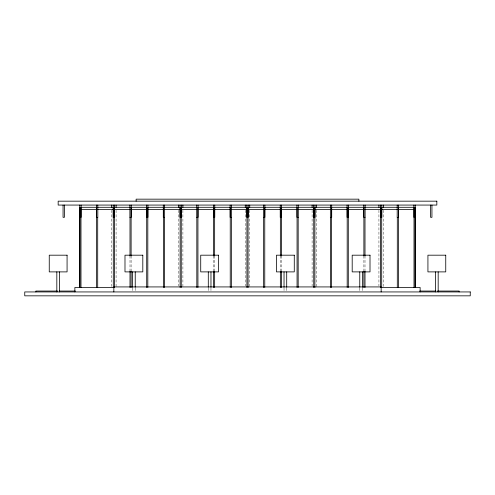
<?xml version="1.0" encoding="UTF-8"?>
<svg xmlns="http://www.w3.org/2000/svg" width="495" height="495" viewBox="0 0 495 495"><rect width="100%" height="100%" fill="white"/><g stroke="black" fill="none" stroke-linecap="round" stroke-linejoin="round"><path stroke-width="0.37" stroke-dasharray="2.48 1.86" d="M383.378 210.264L383.378 287.484M378.923 210.264L378.923 285.937M365.001 255.872L365.001 271.291M363.887 255.872L363.887 271.291M362.439 288.084L362.439 291.165M359.766 288.084L359.766 291.165M316.553 210.264L316.553 287.484M312.098 210.264L312.098 285.937M286.704 288.084L286.704 291.165M284.031 288.084L284.031 291.165M281.469 255.872L281.469 271.291M280.356 255.872L280.356 271.291M249.728 210.264L249.728 287.484M245.273 210.264L245.273 285.937M214.644 255.872L214.644 271.291M213.531 255.872L213.531 271.291M210.969 288.084L210.969 291.165M208.296 288.084L208.296 291.165M182.903 210.264L182.903 287.484M178.447 210.264L178.447 285.937M135.234 288.084L135.234 291.165M132.561 288.084L132.561 291.165M131.113 255.872L131.113 271.291M129.999 255.872L129.999 271.291M116.078 210.264L116.078 287.484M111.623 210.264L111.623 286.71"/><path stroke-width="0.74" d="M81.211 207.294L196.453 207.294M198 207.294L297 207.294M298.547 207.294L413.789 207.294M81.211 209.521L196.453 209.521M198 209.521L297 209.521M298.547 209.521L413.789 209.521M79.769 217.317L81.106 217.317L81.106 205.066M415.231 217.317L413.894 217.317L413.894 205.066M114.258 287.484L74.869 287.484L74.869 291.939M380.742 287.484L420.131 287.484L420.131 291.939M57.544 291.048L35.888 291.048L35.888 291.939M59.091 291.048L75.333 291.048M419.667 291.048L435.909 291.048M437.456 291.048L459.113 291.048L459.113 291.939M438.174 271.891L438.174 291.939M435.501 271.891L435.501 291.939M431.937 205.066L431.937 217.317L430.601 217.317L430.601 205.066M415.231 205.066L415.231 287.484M415.119 207.294L415.119 287.484M414.006 207.294L414.006 287.484M398.525 205.066L398.525 217.317L397.188 217.317L397.188 205.066M398.413 207.294L398.413 287.484M397.299 217.317L397.299 287.484M383.378 205.066L383.378 207.294M381.818 205.066L381.818 217.317L380.482 217.317L380.482 205.066M381.707 207.294L381.707 287.484M381.15 291.939L381.15 286.927L113.85 286.927L113.85 291.939M380.593 207.294L380.593 287.484M378.923 205.066L378.923 207.294M365.112 205.066L365.112 217.317L363.775 217.317L363.775 205.066M365.001 217.317L365.001 255.872M365.001 271.291L365.001 287.484M363.887 207.294L363.887 255.872M363.887 271.291L363.887 287.484M362.439 271.891L362.439 287.31M359.766 271.891L359.766 287.31M358.875 201.168L358.875 199.163L136.125 199.163L136.125 201.168M348.406 205.066L348.406 217.317L347.069 217.317L347.069 205.066M348.294 207.294L348.294 287.484M347.181 207.294L347.181 287.484M331.7 205.066L331.7 217.317L330.363 217.317L330.363 205.066M331.588 207.294L331.588 287.484M330.474 217.317L330.474 287.484M316.553 205.066L316.553 207.294M314.993 205.066L314.993 217.317L313.657 217.317L313.657 205.066M314.882 207.294L314.882 287.484M313.768 207.294L313.768 287.484M312.098 205.066L312.098 207.294M298.287 205.066L298.287 217.317L296.951 217.317L296.951 205.066M298.176 217.317L298.176 287.484M297.062 207.294L297.062 287.484M286.704 271.891L286.704 287.31M284.031 271.891L284.031 287.31M281.581 205.066L281.581 217.317L280.244 217.317L280.244 205.066M281.469 207.294L281.469 255.872M281.469 271.291L281.469 287.484M280.356 207.294L280.356 255.872M280.356 271.291L280.356 287.484M264.875 205.066L264.875 217.317L263.538 217.317L263.538 205.066M264.763 207.294L264.763 287.484M263.649 217.317L263.649 287.484M249.728 205.066L249.728 207.294M248.168 205.066L248.168 217.317L246.832 217.317L246.832 205.066M248.057 207.294L248.057 287.484M246.943 207.294L246.943 287.484M245.273 205.066L245.273 207.294M231.462 205.066L231.462 217.317L230.126 217.317L230.126 205.066M231.351 217.317L231.351 287.484M230.237 207.294L230.237 287.484M214.756 205.066L214.756 217.317L213.419 217.317L213.419 205.066M214.644 207.294L214.644 255.872M214.644 271.291L214.644 287.484M213.531 207.294L213.531 255.872M213.531 271.291L213.531 287.484M210.969 271.891L210.969 287.31M208.296 271.891L208.296 287.31M198.049 205.066L198.049 217.317L196.713 217.317L196.713 205.066M197.938 207.294L197.938 287.484M196.824 217.317L196.824 287.484M182.903 205.066L182.903 207.294M181.343 205.066L181.343 217.317L180.007 217.317L180.007 205.066M181.232 207.294L181.232 287.484M180.118 207.294L180.118 287.484M178.447 205.066L178.447 207.294M164.637 205.066L164.637 217.317L163.301 217.317L163.301 205.066M164.526 217.317L164.526 287.484M163.412 207.294L163.412 287.484M147.931 205.066L147.931 217.317L146.594 217.317L146.594 205.066M147.819 207.294L147.819 287.484M146.706 207.294L146.706 287.484M135.234 271.891L135.234 287.31M132.561 271.891L132.561 287.31M131.225 205.066L131.225 217.317L129.888 217.317L129.888 205.066M131.113 207.294L131.113 255.872M131.113 271.291L131.113 287.484M129.999 217.317L129.999 255.872M129.999 271.291L129.999 287.484M116.078 205.066L116.078 207.294M114.518 205.066L114.518 217.317L113.182 217.317L113.182 205.066M114.407 207.294L114.407 287.484M113.293 207.294L113.293 287.484M111.623 205.066L111.623 207.294M97.812 205.066L97.812 217.317L96.475 217.317L96.475 205.066M97.701 217.317L97.701 287.484M96.587 207.294L96.587 287.484M80.994 207.294L80.994 287.484M79.881 207.294L79.881 287.484M79.769 205.066L79.769 287.484M64.4 205.066L64.4 217.317L63.063 217.317L63.063 205.066M59.499 271.891L59.499 291.939M56.826 271.891L56.826 291.939M436.838 201.168L58.163 201.168L58.163 205.066L436.838 205.066L436.838 201.168M67.073 255.185L49.252 255.185L49.252 271.891L67.073 271.891L67.073 255.185M142.808 255.185L124.988 255.185L124.988 271.891L142.808 271.891L142.808 255.185M218.542 255.185L200.722 255.185L200.722 271.891L218.542 271.891L218.542 255.185M294.278 255.185L276.458 255.185L276.458 271.891L294.278 271.891L294.278 255.185M370.012 255.185L352.193 255.185L352.193 271.891L370.012 271.891L370.012 255.185M445.748 255.185L427.928 255.185L427.928 271.891L445.748 271.891L445.748 255.185M470.25 291.939L24.75 291.939L24.75 295.837L470.25 295.837L470.25 291.939"/></g></svg>
